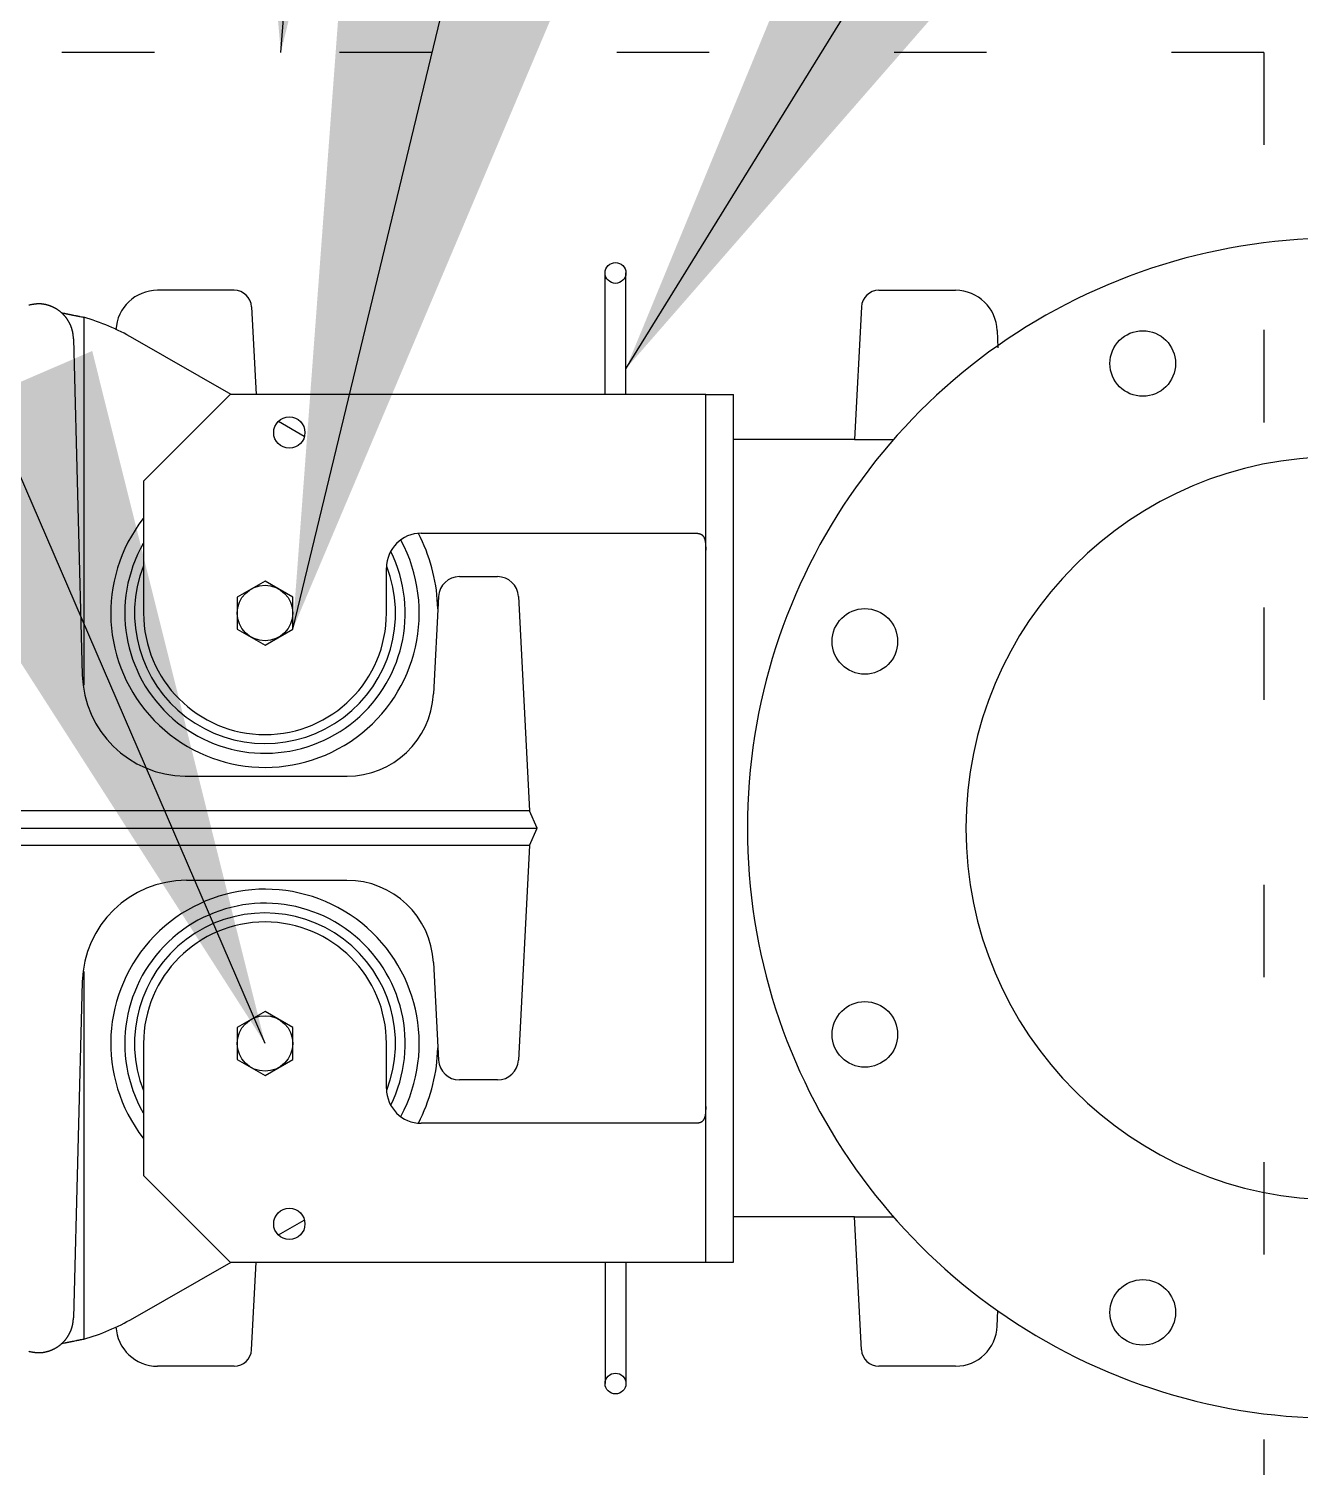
# Model space of a CAD drawing. Extents: x 0 to 216, y -5 to 280.
# Drawn here: x 128.084 to 132.381, y 201.171 to 206.032 of the extents above; entities that cross this region are included whole.
import ezdxf

# ---------------------------------------------------------------- set-up
doc = ezdxf.new("R2010")
doc.units = 0
doc.header["$LTSCALE"] = 10
doc.header["$MEASUREMENT"] = 0
doc.linetypes.add('SHORT_DASH', pattern=[0.125, 0.03125, -0.0625, 0.03125])
doc.layers.add('CADdetails-7-VERYFINE', color=7, linetype='CONTINUOUS')
doc.layers.add('CADdetails-9-EXTRAFINE', color=9, linetype='CONTINUOUS')
doc.styles.add('CADdetails-DIMENSIONS', font='ARIALN.TTF', dxfattribs={"height": 2.38})
doc.dimstyles.new('CADdetails-LEADER', dxfattribs={"dimtxt": 2.38, "dimasz": 2.38, "dimexe": 0.5, "dimexo": 1.5, "dimgap": 1, "dimtad": 0, "dimzin": 0, "dimdsep": 46, "dimtxsty": 'CADdetails-DIMENSIONS', "dimcen": 1, "dimclrd": 256, "dimclre": 256, "dimclrt": 256, "dimadec": 0, "dimazin": 0, "dimtfac": 1, "dimtdec": 4, "dimtofl": 0, "dimtmove": 0, "dimatfit": 3, "dimfxl": 1, "dimtolj": 1, "dimtzin": 0, "dimarcsym": 0})

msp = doc.modelspace()

# ---------------------------------------------------------------- linework, layer by layer
at = {"layer": 'CADdetails-9-EXTRAFINE', "linetype": 'SHORT_DASH'}
for q in [(127.532, 205.9518), (132.2583, 187.0467)]:
    msp.add_line((132.2583, 205.9518), q, dxfattribs=at)
at = {"layer": 'CADdetails-9-EXTRAFINE', "linetype": 'Continuous'}
for p, q in [((130.0315, 204.7963), (130.0315, 205.2068)), ((130.1018, 204.7963), (130.1018, 205.2068)), ((128.778, 205.1482), (128.5186, 205.1482)), ((130.9565, 205.1482), (131.2159, 205.1482)), ((128.8366, 205.0926), (128.8521, 204.7963)), ((130.8979, 205.0926), (130.8744, 204.6438)), ((128.2692, 205.0572), (128.2692, 203.8139)), ((131.3565, 205.0123), (131.3586, 204.9539)), ((128.2347, 204.9847), (128.2644, 203.8488)), ((128.7676, 204.7963), (128.4354, 204.9867)), ((128.7647, 204.7963), (128.4715, 204.5031)), ((130.3716, 204.7963), (128.7647, 204.7963)), ((130.3716, 204.7963), (130.4654, 204.7963)), ((130.3716, 201.8641), (130.3716, 204.7963)), ((130.4654, 204.6438), (130.4654, 204.7963)), ((129.0148, 204.6546), (128.9276, 204.7046)), ((130.4654, 202.0166), (130.4654, 204.6438)), ((130.8744, 204.6438), (130.4654, 204.6438)), ((130.8744, 204.6438), (131.0062, 204.6438)), ((128.4715, 204.5031), (128.4715, 204.0574)), ((129.4098, 204.3271), (130.3423, 204.3271)), ((129.2925, 204.0574), (129.2925, 204.2099)), ((129.5388, 204.1805), (129.6679, 204.1805)), ((128.882, 204.1657), (128.7882, 204.1116)), ((128.9759, 204.1116), (128.882, 204.1657)), ((128.7882, 204.1116), (128.7882, 204.0032)), ((128.9759, 204.0032), (128.9759, 204.1116)), ((129.4685, 204.1138), (129.4512, 203.784)), ((129.4663, 204.0718), (129.4654, 204.088)), ((129.7382, 204.1138), (129.7762, 203.3888)), ((128.7882, 204.0032), (128.882, 203.949)), ((128.882, 203.949), (128.9759, 204.0032)), ((128.6124, 203.5061), (129.1592, 203.5061)), ((129.7762, 203.3888), (125.2023, 203.3888)), ((129.802, 203.3302), (129.7762, 203.3888)), ((125.1765, 203.3302), (129.802, 203.3302)), ((129.7762, 203.2716), (129.802, 203.3302)), ((129.7762, 203.2716), (125.2023, 203.2716)), ((129.7762, 203.2716), (129.7382, 202.5465)), ((128.6162, 203.1543), (129.1584, 203.1543)), ((129.4512, 202.8764), (129.4685, 202.5465)), ((128.2644, 202.8116), (128.2347, 201.6757)), ((128.2692, 202.8465), (128.2692, 201.6032)), ((128.882, 202.7114), (128.7882, 202.6572)), ((128.9759, 202.6572), (128.882, 202.7114)), ((128.7882, 202.6572), (128.7882, 202.5488)), ((128.9759, 202.5488), (128.9759, 202.6572)), ((128.4715, 202.603), (128.4715, 202.1573)), ((129.2925, 202.4505), (129.2925, 202.603)), ((129.4654, 202.5724), (129.4663, 202.5886)), ((128.7882, 202.5488), (128.882, 202.4947)), ((128.882, 202.4947), (128.9759, 202.5488)), ((129.6679, 202.4799), (129.5388, 202.4799)), ((130.3423, 202.3333), (129.4098, 202.3333)), ((128.4715, 202.1573), (128.7647, 201.8641)), ((128.9276, 201.9558), (129.0148, 202.0058)), ((130.4654, 201.8641), (130.4654, 202.0166)), ((130.8744, 202.0166), (130.4654, 202.0166)), ((130.8744, 202.0166), (131.0062, 202.0166)), ((130.8979, 201.5678), (130.8744, 202.0166)), ((128.4354, 201.6737), (128.7676, 201.8641)), ((128.7647, 201.8641), (130.3716, 201.8641)), ((128.8366, 201.5678), (128.8521, 201.8641)), ((130.0315, 201.8641), (130.0315, 201.4536)), ((130.1018, 201.8641), (130.1018, 201.4536)), ((130.3716, 201.8641), (130.4654, 201.8641)), ((131.3565, 201.6481), (131.3583, 201.7)), ((128.778, 201.5122), (128.5186, 201.5122)), ((131.2159, 201.5122), (130.9565, 201.5122))]:
    msp.add_line(p, q, dxfattribs=at)
for points in [[(127.1422, 204.8968, 0), (127.1431, 204.9479, -0.000148)], [(127.3438, 205.3716, -0.000001), (127.3694, 205.3716, -0.000057)], [(127.3717, 205.3716, -0.000003), (127.4207, 205.3716, -0.022938)], [(127.0745, 204.7422, 0.000002), (127.0926, 204.7603, 0.003198)], [(128.2347, 204.9847, 0.001278), (128.2345, 204.9876, 0.002502), (128.2344, 204.9891, 0.000053), (128.234, 204.9932, 0.001277), (128.234, 204.9934, 0.004035), (128.2339, 204.9952, 0.002788), (128.2336, 204.9977, 0.005297), (128.2333, 204.9997, 0.004473), (128.233, 205.002, 0.005633), (128.2327, 205.0041, 0.005137), (128.2323, 205.0063, 0.005031), (128.2318, 205.0084, 0.005089), (128.2313, 205.0105, 0.004798), (128.2308, 205.0127, 0.004857), (128.2302, 205.0148, 0.004719), (128.2296, 205.0169, 0.004917), (128.229, 205.0189, 0.004674), (128.2283, 205.021, 0.004703), (128.2276, 205.0231, 0.004396), (128.2268, 205.0251, 0.004519), (128.226, 205.0271, 0.004438), (128.2252, 205.0292, 0.004572), (128.2243, 205.0311, 0.004366), (128.2234, 205.0331, 0.004332), (128.2224, 205.0351, 0.004225), (128.2215, 205.0371, 0.004277), (128.2205, 205.039, 0.004444), (128.2194, 205.0409, 0.004454), (128.2183, 205.0428, 0.004442), (128.2172, 205.0446, 0.004319), (128.2161, 205.0465, 0.004385), (128.2149, 205.0483, 0.004419), (128.2137, 205.0502, 0.004618), (128.2125, 205.0519, 0.004542), (128.2112, 205.0537, 0.004555), (128.2099, 205.0555, 0.004548), (128.2086, 205.0572, 0.004519), (128.2072, 205.0589, 0.004444), (128.2058, 205.0605, 0.004594), (128.2044, 205.0622, 0.004695), (128.2029, 205.0638, 0.004673), (128.2015, 205.0654, 0.00453), (128.1999, 205.067, 0.004464), (128.1984, 205.0685, 0.004518), (128.1968, 205.07, 0.004712), (128.1952, 205.0715, 0.004768), (128.1936, 205.0729, 0.004608), (128.192, 205.0743, 0.004498), (128.1903, 205.0757, 0.004425), (128.1885, 205.0771, 0.004469), (128.1868, 205.0784, 0.004758), (128.1851, 205.0797, 0.004777), (128.1833, 205.081, 0.004731), (128.1815, 205.0822, 0.004624), (128.1797, 205.0834, 0.004514), (128.1778, 205.0846, 0.004631), (128.176, 205.0857, 0.004659), (128.1741, 205.0868, 0.00466), (128.1722, 205.0878, 0.004531), (128.1703, 205.0888, 0.004573), (128.1683, 205.0898, 0.004463), (128.1664, 205.0908, 0.004503), (128.1644, 205.0917, 0.004459), (128.1624, 205.0926, 0.004525), (128.1604, 205.0934, 0.004421), (128.1584, 205.0942, 0.004411), (128.1564, 205.095, 0.004331), (128.1543, 205.0957, 0.004384), (128.1522, 205.0964, 0.004394), (128.1502, 205.0971, 0.004268), (128.1481, 205.0977, 0.00449), (128.146, 205.0983, 0.004469), (128.1438, 205.0989, 0.004751), (128.1418, 205.0994, 0.004538), (128.1396, 205.0999, 0.004775), (128.1375, 205.1003, 0.004633), (128.1353, 205.1007, 0.005071), (128.1332, 205.101, 0.004822), (128.131, 205.1014, 0.005392), (128.1289, 205.1016, 0.005269), (128.1267, 205.1019, 0.005597), (128.1246, 205.102, 0.005266), (128.1223, 205.1022, 0.005603), (128.1201, 205.1022, 0.005784), (128.118, 205.1023, 0.005809), (128.1158, 205.1022, 0.006036), (128.1137, 205.1022, 0.004897), (128.1114, 205.102, 0.005533), (128.1093, 205.1019, 0.003875), (128.107, 205.1017, 0.004588), (128.105, 205.1014, 0.003066), (128.1026, 205.1011, 0.003923), (128.1007, 205.1009, 0.002349), (128.0984, 205.1005, 0.002834), (128.0964, 205.1002, 0.001739), (128.0964, 205.1002, 0.000035), (128.0922, 205.0994, 0.003809), (128.0887, 205.0988, 0.002564), (128.0836, 205.0978)], [(128.1926, 205.0727, 0.000019), (128.1951, 205.0722, 0.000037), (128.1964, 205.0719), (128.2002, 205.0711, -0.000037), (128.2021, 205.0707, 0.000037), (128.2041, 205.0704, 0.000037), (128.206, 205.07, -0.000015), (128.2079, 205.0696, -0.00003), (128.2098, 205.0692, -0.00003), (128.2117, 205.0688, -0.000236), (128.2136, 205.0684, 0.000236), (128.2156, 205.068, 0.00003), (128.2175, 205.0676, 0.00003), (128.2194, 205.0673, 0.000015), (128.2213, 205.0669, -0.000037), (128.2232, 205.0665, -0.000037), (128.2251, 205.0661, 0.000037), (128.2271, 205.0657, 0.000037), (128.229, 205.0653, -0.000037), (128.2309, 205.0649, -0.000037), (128.2328, 205.0645, 0.000075), (128.2347, 205.0642), (128.2386, 205.0634), (128.2424, 205.0626, -0.000075), (128.2443, 205.0622, 0.000037), (128.2462, 205.0618, 0.000037), (128.2481, 205.0614, -0.000037), (128.2501, 205.0611, -0.000037), (128.252, 205.0607, 0.000037), (128.2539, 205.0603, 0.000037), (128.2558, 205.0599, -0.00005), (128.2577, 205.0595), (128.2616, 205.0587, 0.000019), (128.2646, 205.0581, 0.000012), (128.2692, 205.0572)], [(130.3423, 204.3271, -0.001697), (130.3437, 204.327, -0.003286), (130.3444, 204.3269, -0.000098), (130.3464, 204.3266, -0.001748), (130.3465, 204.3266, -0.005722), (130.3473, 204.3264, -0.003625), (130.3486, 204.3262, -0.007559), (130.3495, 204.326, -0.005734), (130.3506, 204.3257, -0.01007), (130.3515, 204.3255, -0.007859), (130.3526, 204.3252, -0.01209), (130.3534, 204.3249, -0.010203), (130.3544, 204.3245, -0.014449), (130.3553, 204.324, -0.013498), (130.3562, 204.3236, -0.014918), (130.3571, 204.323, -0.01454), (130.3579, 204.3225, -0.012705), (130.3587, 204.3218, -0.013593), (130.3595, 204.3212, -0.010923), (130.3603, 204.3204, -0.011993), (130.3609, 204.3197, -0.009575), (130.3617, 204.3189, -0.010643), (130.3623, 204.3181, -0.008656), (130.363, 204.3173, -0.00962), (130.3635, 204.3164, -0.007752), (130.3641, 204.3155, -0.008452), (130.3646, 204.3146, -0.007008), (130.3652, 204.3137, -0.007789), (130.3656, 204.3128, -0.006639), (130.3661, 204.3118, -0.00706), (130.3665, 204.3109, -0.006206), (130.3669, 204.3099, -0.006949), (130.3673, 204.3089, -0.005849), (130.3677, 204.3079, -0.006241), (130.368, 204.307, -0.004985), (130.3683, 204.3059, -0.00564), (130.3686, 204.305, -0.004636), (130.3688, 204.304, -0.005205), (130.3691, 204.303, -0.004044), (130.3693, 204.302, -0.00455), (130.3695, 204.301, -0.00343), (130.3697, 204.2999, -0.004042), (130.3698, 204.299, -0.002943), (130.37, 204.2979, -0.003472), (130.3701, 204.297, -0.002331), (130.3703, 204.2958, -0.00289), (130.3704, 204.2949, -0.001802), (130.3705, 204.2939, -0.002044), (130.3706, 204.2929, -0.001577), (130.3707, 204.2918, -0.001912), (130.3708, 204.2909, -0.001708), (130.3709, 204.2898, -0.001797), (130.371, 204.2888, -0.001438), (130.371, 204.2877, -0.001733), (130.3711, 204.2868, -0.001166), (130.3712, 204.2857, -0.00125), (130.3712, 204.2847, -0.000926), (130.3713, 204.2836, -0.001171), (130.3713, 204.2827, -0.000974), (130.3713, 204.2816, -0.001081), (130.3714, 204.2806, -0.000731), (130.3714, 204.2795, -0.00091), (130.3714, 204.2786, -0.000539), (130.3715, 204.2774, -0.00066), (130.3715, 204.2765, -0.000412), (130.3715, 204.2765, -0.000002), (130.3715, 204.2745, -0.000904), (130.3716, 204.2728, -0.000604), (130.3716, 204.2704)], [(130.3716, 202.39, -0.00018), (130.3716, 202.3887, -0.000359), (130.3716, 202.388, -0.000001), (130.3715, 202.3859, -0.000183), (130.3715, 202.3859, -0.000543), (130.3715, 202.3851, -0.000358), (130.3715, 202.3839, -0.000714), (130.3715, 202.383, -0.000541), (130.3714, 202.3818, -0.000907), (130.3714, 202.3809, -0.000719), (130.3714, 202.3798, -0.00108), (130.3713, 202.3788, -0.000989), (130.3713, 202.3777, -0.001185), (130.3713, 202.3768, -0.000925), (130.3712, 202.3757, -0.001234), (130.3712, 202.3747, -0.001161), (130.3711, 202.3736, -0.001738), (130.371, 202.3727, -0.001438), (130.371, 202.3716, -0.001797), (130.3709, 202.3706, -0.001708), (130.3708, 202.3695, -0.001912), (130.3707, 202.3686, -0.001577), (130.3706, 202.3675, -0.002044), (130.3705, 202.3665, -0.001802), (130.3704, 202.3655, -0.00289), (130.3703, 202.3645, -0.002344), (130.3701, 202.3634, -0.003459), (130.37, 202.3625, -0.002885), (130.3698, 202.3614, -0.004037), (130.3697, 202.3605, -0.003493), (130.3695, 202.3594, -0.004625), (130.3693, 202.3584, -0.004047), (130.3691, 202.3574, -0.005127), (130.3688, 202.3564, -0.004616), (130.3686, 202.3554, -0.005661), (130.3683, 202.3544, -0.004985), (130.368, 202.3534, -0.006241), (130.3677, 202.3525, -0.005849), (130.3673, 202.3514, -0.006949), (130.3669, 202.3505, -0.006206), (130.3665, 202.3495, -0.00706), (130.3661, 202.3486, -0.006639), (130.3656, 202.3476, -0.007789), (130.3652, 202.3467, -0.007008), (130.3646, 202.3458, -0.008452), (130.3641, 202.3449, -0.007752), (130.3635, 202.344, -0.00962), (130.363, 202.3431, -0.008656), (130.3623, 202.3422, -0.010643), (130.3617, 202.3415, -0.009575), (130.3609, 202.3407, -0.011993), (130.3603, 202.3399, -0.010923), (130.3595, 202.3392, -0.013593), (130.3587, 202.3386, -0.012705), (130.3579, 202.3379, -0.01454), (130.3571, 202.3373, -0.014918), (130.3562, 202.3368, -0.013498), (130.3553, 202.3363, -0.014449), (130.3544, 202.3359, -0.010203), (130.3534, 202.3355, -0.01209), (130.3526, 202.3352, -0.007859), (130.3515, 202.3349, -0.01007), (130.3506, 202.3347, -0.005734), (130.3495, 202.3344, -0.007041), (130.3486, 202.3342, -0.004144), (130.3485, 202.3342, -0.000198), (130.3465, 202.3338, -0.008969), (130.3448, 202.3336, -0.006137), (130.3423, 202.3333)], [(128.0836, 201.5626, 0.000831), (128.0864, 201.5621, 0.00164), (128.0879, 201.5618, 0.00002), (128.0921, 201.561, 0.000819), (128.0922, 201.561, 0.002239), (128.0939, 201.5607, 0.001492), (128.0964, 201.5602, 0.003052), (128.0983, 201.5599, 0.00234), (128.1007, 201.5595, 0.003933), (128.1026, 201.5593, 0.003066), (128.105, 201.5589, 0.004588), (128.107, 201.5587, 0.003875), (128.1093, 201.5585, 0.005533), (128.1114, 201.5584, 0.004937), (128.1137, 201.5582, 0.005995), (128.1158, 201.5582, 0.005636), (128.118, 201.5581, 0.005787), (128.1202, 201.5582, 0.005781), (128.1223, 201.5582, 0.005428), (128.1245, 201.5584, 0.005592), (128.1267, 201.5585, 0.005105), (128.1289, 201.5588, 0.005352), (128.131, 201.559, 0.004862), (128.1332, 201.5593, 0.005071), (128.1353, 201.5597, 0.004633), (128.1375, 201.5601, 0.004775), (128.1396, 201.5605, 0.004538), (128.1418, 201.561, 0.004751), (128.1438, 201.5615, 0.004469), (128.146, 201.5621, 0.00449), (128.1481, 201.5627, 0.004268), (128.1502, 201.5633, 0.004394), (128.1522, 201.564, 0.004384), (128.1543, 201.5647, 0.004331), (128.1564, 201.5654, 0.004411), (128.1584, 201.5662, 0.00446), (128.1604, 201.567, 0.004487), (128.1624, 201.5678, 0.00431), (128.1644, 201.5687, 0.004498), (128.1664, 201.5696, 0.004611), (128.1683, 201.5706, 0.00473), (128.1702, 201.5715, 0.004532), (128.1722, 201.5726, 0.004509), (128.1741, 201.5736, 0.004596), (128.176, 201.5747, 0.004694), (128.1778, 201.5758, 0.00461), (128.1797, 201.577, 0.004623), (128.1815, 201.5782, 0.004631), (128.1833, 201.5794, 0.004683), (128.1851, 201.5807, 0.004763), (128.1868, 201.582, 0.004563), (128.1885, 201.5833, 0.004422), (128.1903, 201.5847, 0.004501), (128.192, 201.5861, 0.004758), (128.1936, 201.5875, 0.004732), (128.1952, 201.5889, 0.004471), (128.1968, 201.5904, 0.004405), (128.1984, 201.5919, 0.004607), (128.1999, 201.5934, 0.004744), (128.2014, 201.595, 0.004595), (128.2029, 201.5966, 0.004544), (128.2044, 201.5982, 0.004674), (128.2058, 201.5999, 0.004584), (128.2072, 201.6015, 0.00452), (128.2086, 201.6032, 0.004439), (128.2099, 201.605, 0.004528), (128.2112, 201.6067, 0.004569), (128.2125, 201.6085, 0.004618), (128.2137, 201.6102, 0.004419), (128.2149, 201.612, 0.004385), (128.2161, 201.6139, 0.004319), (128.2172, 201.6158, 0.004462), (128.2183, 201.6176, 0.004434), (128.2194, 201.6195, 0.004369), (128.2205, 201.6214, 0.004276), (128.2215, 201.6234, 0.004294), (128.2224, 201.6253, 0.004412), (128.2234, 201.6273, 0.004371), (128.2243, 201.6293, 0.004495), (128.2252, 201.6312, 0.00442), (128.226, 201.6333, 0.004537), (128.2268, 201.6353, 0.004396), (128.2276, 201.6373, 0.004703), (128.2283, 201.6394, 0.004674), (128.229, 201.6415, 0.004917), (128.2296, 201.6435, 0.004719), (128.2302, 201.6456, 0.004857), (128.2308, 201.6477, 0.004798), (128.2313, 201.6499, 0.005089), (128.2318, 201.652, 0.005031), (128.2323, 201.6541, 0.005137), (128.2327, 201.6563, 0.005633), (128.233, 201.6584, 0.004473), (128.2333, 201.6606, 0.004892), (128.2336, 201.6627, 0.003193), (128.2336, 201.6628, 0.000105), (128.234, 201.667, 0.006485), (128.2343, 201.6705, 0.004394), (128.2347, 201.6757)], [(128.2692, 201.6032, -0.000019), (128.2667, 201.6027, -0.000037), (128.2654, 201.6024), (128.2616, 201.6017, 0.000037), (128.2596, 201.6013, -0.000037), (128.2577, 201.6009, -0.000037), (128.2558, 201.6005, 0.000037), (128.2539, 201.6001, 0.000037), (128.252, 201.5997, -0.000037), (128.2501, 201.5993, -0.000037), (128.2481, 201.5989, 0.000037), (128.2462, 201.5986, 0.000037), (128.2443, 201.5982, -0.000075), (128.2424, 201.5978), (128.2386, 201.597), (128.2347, 201.5962, 0.000075), (128.2328, 201.5958, -0.000037), (128.2309, 201.5955, -0.000037), (128.229, 201.5951, 0.000037), (128.2271, 201.5947, 0.000037), (128.2251, 201.5943, -0.000011), (128.2232, 201.5939, -0.000064), (128.2213, 201.5935, 0.000064), (128.2194, 201.5931, 0.000381), (128.2175, 201.5928, -0.000381), (128.2156, 201.5924, -0.000064), (128.2136, 201.592, 0.000064), (128.2117, 201.5916, 0.000011), (128.2098, 201.5912, -0.000037), (128.2079, 201.5908, -0.000037), (128.206, 201.5904, 0.00005), (128.2041, 201.59), (128.2002, 201.5893, -0.000019), (128.1972, 201.5886, -0.000012), (128.1926, 201.5877)]]:
    msp.add_lwpolyline(points, format="xyb", dxfattribs=at)
for centre, radius in [((124.406, 196.4993), 18.5358), ((124.406, 196.4993), 17.6496), ((130.0666, 205.2068), 0.0352), ((131.8486, 204.9008), 0.1108), ((128.9641, 204.6673), 0.0528), ((128.882, 204.0574), 0.0938), ((130.9094, 203.9616), 0.1108), ((130.9094, 202.6334), 0.1108), ((128.882, 202.603), 0.0938), ((128.9641, 201.9931), 0.0528), ((131.8486, 201.6942), 0.1108), ((130.0666, 201.4536), 0.0352)]:
    msp.add_circle(centre, radius, dxfattribs=at)
at = {"layer": 'CADdetails-9-EXTRAFINE', "linetype": 'SHORT_DASH'}
for radius in [18.3143, 12.4064]:
    msp.add_circle((124.406, 196.4993), radius, dxfattribs=at)
at = {"layer": 'CADdetails-9-EXTRAFINE', "linetype": 'Continuous'}
for centre, radius, start, end in [((132.5062, 203.3302), 1.9939, 39.0228, 320.9772), ((128.5186, 205.0074), 0.1407, 90, 176.9112), ((128.778, 205.0895), 0.0586, 3, 90), ((130.9565, 205.0895), 0.0586, 90, 177), ((131.2159, 205.0074), 0.1407, 2, 90), ((128.0574, 204.3271), 0.7601, 60.1848, 73.8237), ((132.5062, 203.3302), 1.2554, 90, 270), ((128.882, 204.0574), 0.5213, 142.118, 28.1987), ((129.4098, 204.2099), 0.1173, 90, 180), ((128.882, 204.0574), 0.5842, 3, 27.4181), ((128.882, 204.0574), 0.4738, 150.2723, 26.0814), ((128.882, 204.0574), 0.441, 158.7966, 20.9805), ((129.5388, 204.1102), 0.0704, 90, 177), ((129.6679, 204.1102), 0.0704, 3, 89.9999), ((128.882, 204.0574), 0.4105, 180, 0), ((128.6162, 203.858), 0.3519, 181.5, 269.3942), ((129.1584, 203.7993), 0.2932, 270, 357), ((128.6162, 202.8024), 0.3519, 90, 178.5), ((129.1584, 202.861), 0.2932, 3, 90), ((128.882, 202.603), 0.5213, 331.8013, 217.882), ((128.882, 202.603), 0.4738, 333.9186, 209.7277), ((128.882, 202.603), 0.441, 339.0195, 201.2034), ((128.882, 202.603), 0.4105, 0, 180), ((128.882, 202.603), 0.5842, 332.5819, 357), ((129.5388, 202.5502), 0.0704, 183, 270), ((129.6679, 202.5502), 0.0704, 270.0001, 357), ((129.4098, 202.4505), 0.1173, 180, 270), ((128.0574, 202.3333), 0.7601, 286.1763, 299.8152), ((128.5186, 201.653), 0.1407, 183.0888, 270), ((131.2159, 201.653), 0.1407, 270, 358), ((128.778, 201.5709), 0.0586, 270, 357), ((130.9565, 201.5709), 0.0586, 183, 270)]:
    msp.add_arc(centre, radius, start, end, dxfattribs=at)

# ---------------------------------------------------------------- leaders
at = {"layer": 'CADdetails-7-VERYFINE', "annotation_type": 0, "has_hookline": 1, "hookline_direction": 0}
for points in [[(128.9355, 205.9518), (130.0548, 220.6728), (130.8125, 220.6728)], [(128.9759, 204.0032), (132.0266, 216.6259), (132.7843, 216.6259)], [(130.1018, 204.8833), (137.3656, 216.6259), (138.1233, 216.6259)]]:
    msp.add_leader(points, dimstyle='CADdetails-LEADER', override={"dimgap": 1, "dimtad": 0}, dxfattribs=at)
at = {"layer": 'CADdetails-7-VERYFINE'}
msp.add_leader([(128.882, 202.603), (122.3777, 217.671), (121.62, 217.671)], dimstyle='CADdetails-LEADER', override={"dimgap": 1, "dimtad": 0}, dxfattribs=at)

doc.saveas('drawing.dxf')
